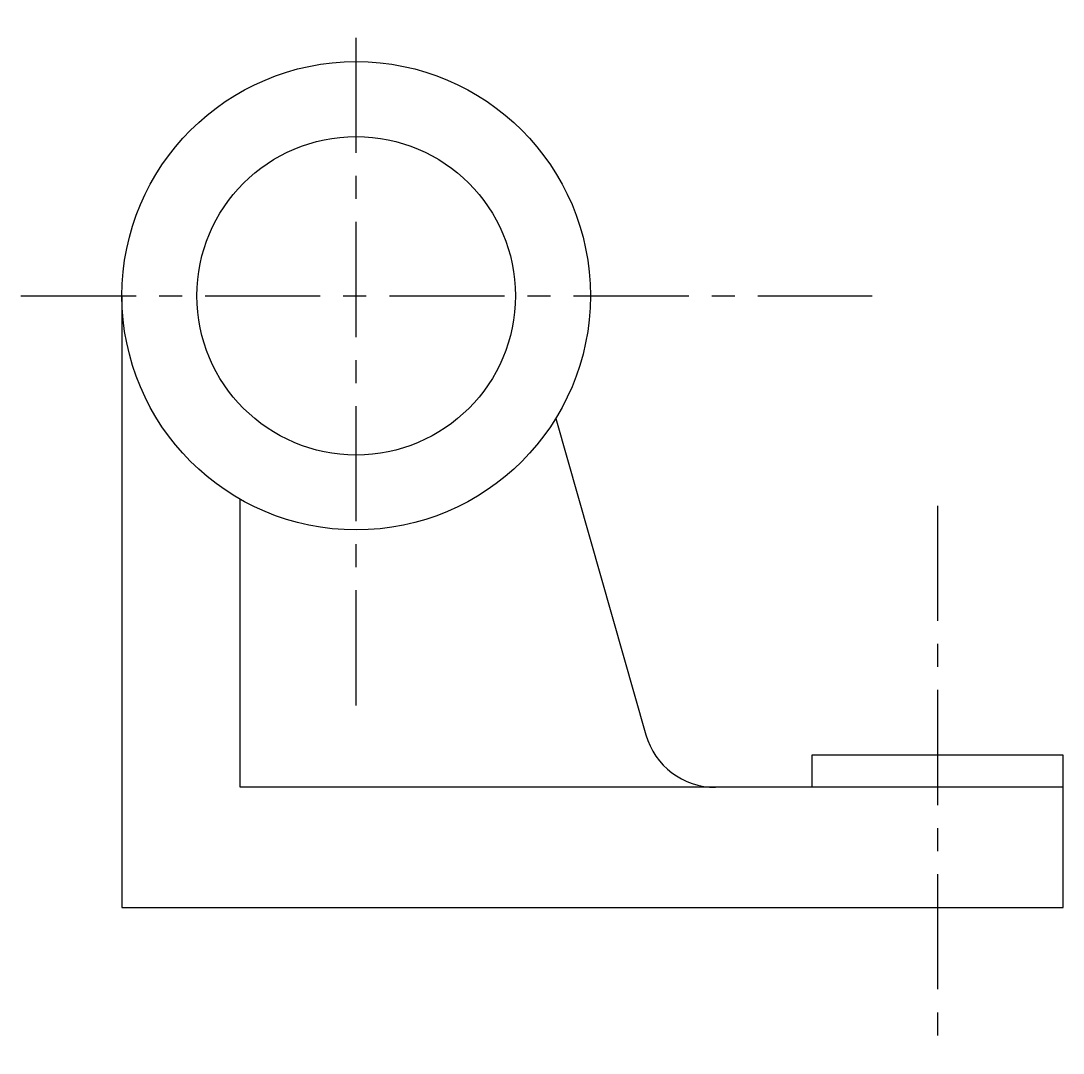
# Model space of a CAD drawing. Header units: millimetres. Extents: x 785 to 929, y -1011 to -868.
import ezdxf

# ---------------------------------------------------------------- set-up
doc = ezdxf.new("R2010")
doc.units = ezdxf.units.MM
doc.header["$LTSCALE"] = 0.5
doc.linetypes.add('CENTER', pattern=[50.8, 31.75, -6.35, 6.35, -6.35])
doc.layers.add('点画线', color=1, linetype='CENTER')

msp = doc.modelspace()

# ---------------------------------------------------------------- linework, layer by layer
for p, q in [((798.76, -906.07), (798.76, -990.43)), ((858.56, -922.98), (870.98, -966.59)), ((815.06, -973.85), (815.06, -934.12)), ((928.51, -969.41), (893.85, -969.41)), ((893.85, -969.41), (893.85, -973.85)), ((928.51, -990.43), (928.51, -969.41)), ((880.6, -973.85), (815.06, -973.85)), ((928.51, -973.85), (880.6, -973.85)), ((798.76, -990.43), (928.51, -990.43))]:
    msp.add_line(p, q)
for radius in [32.29, 21.96]:
    msp.add_circle((831.05, -906.07), radius)
msp.add_arc((880.6, -963.85), 10, 195.9051, 270)
at = {"layer": '点画线'}
for p, q in [((831.05, -962.56), (831.05, -868.16)), ((784.82, -906.07), (902.16, -906.07)), ((911.18, -935.03), (911.18, -1010.51))]:
    msp.add_line(p, q, dxfattribs=at)

doc.saveas('drawing.dxf')
